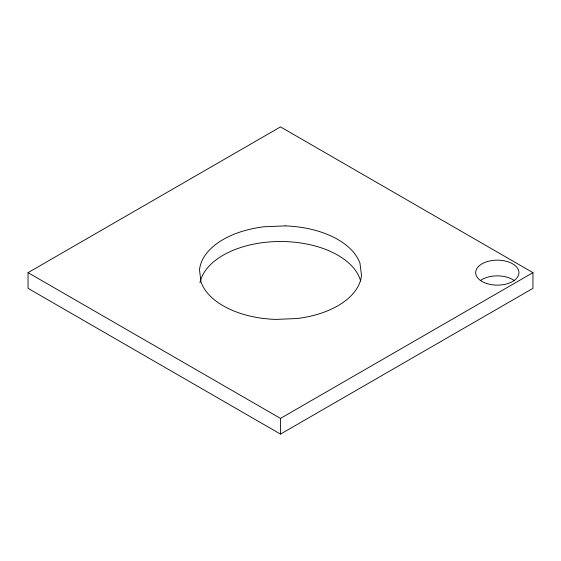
<?xml version="1.0" encoding="UTF-8"?>
<svg xmlns="http://www.w3.org/2000/svg" width="561" height="561" viewBox="0 0 561 561"><rect width="100%" height="100%" fill="white"/><g stroke="black" fill="none" stroke-linecap="round" stroke-linejoin="round"><path stroke-width="0.84" d="M28.05 272.653L280.5 126.898L532.95 272.653L532.95 288.347L280.5 434.102L28.05 288.347L28.05 272.653L280.5 418.401L532.95 272.653M280.5 418.401L280.5 434.102M480.511 280.486A21.641 12.489 0 0 1 514.135 280.486M199.961 282.639A81.142 46.843 0 0 1 279.076 241.511A81.142 46.843 0 0 1 360.639 281.012M285.205 225.887L264.077 226.777A81.142 46.843 0 0 0 199.499 269.932L201.041 282.134A81.142 46.843 0 0 0 275.795 319.419L296.923 318.529A81.142 46.843 0 0 0 361.501 275.367L359.959 263.172A81.142 46.843 0 0 0 285.205 225.887M486.506 283.473A21.641 12.489 0 0 0 518.96 272.653A21.641 12.489 0 0 0 486.506 261.833A21.641 12.489 0 0 0 486.506 283.473"/></g></svg>
